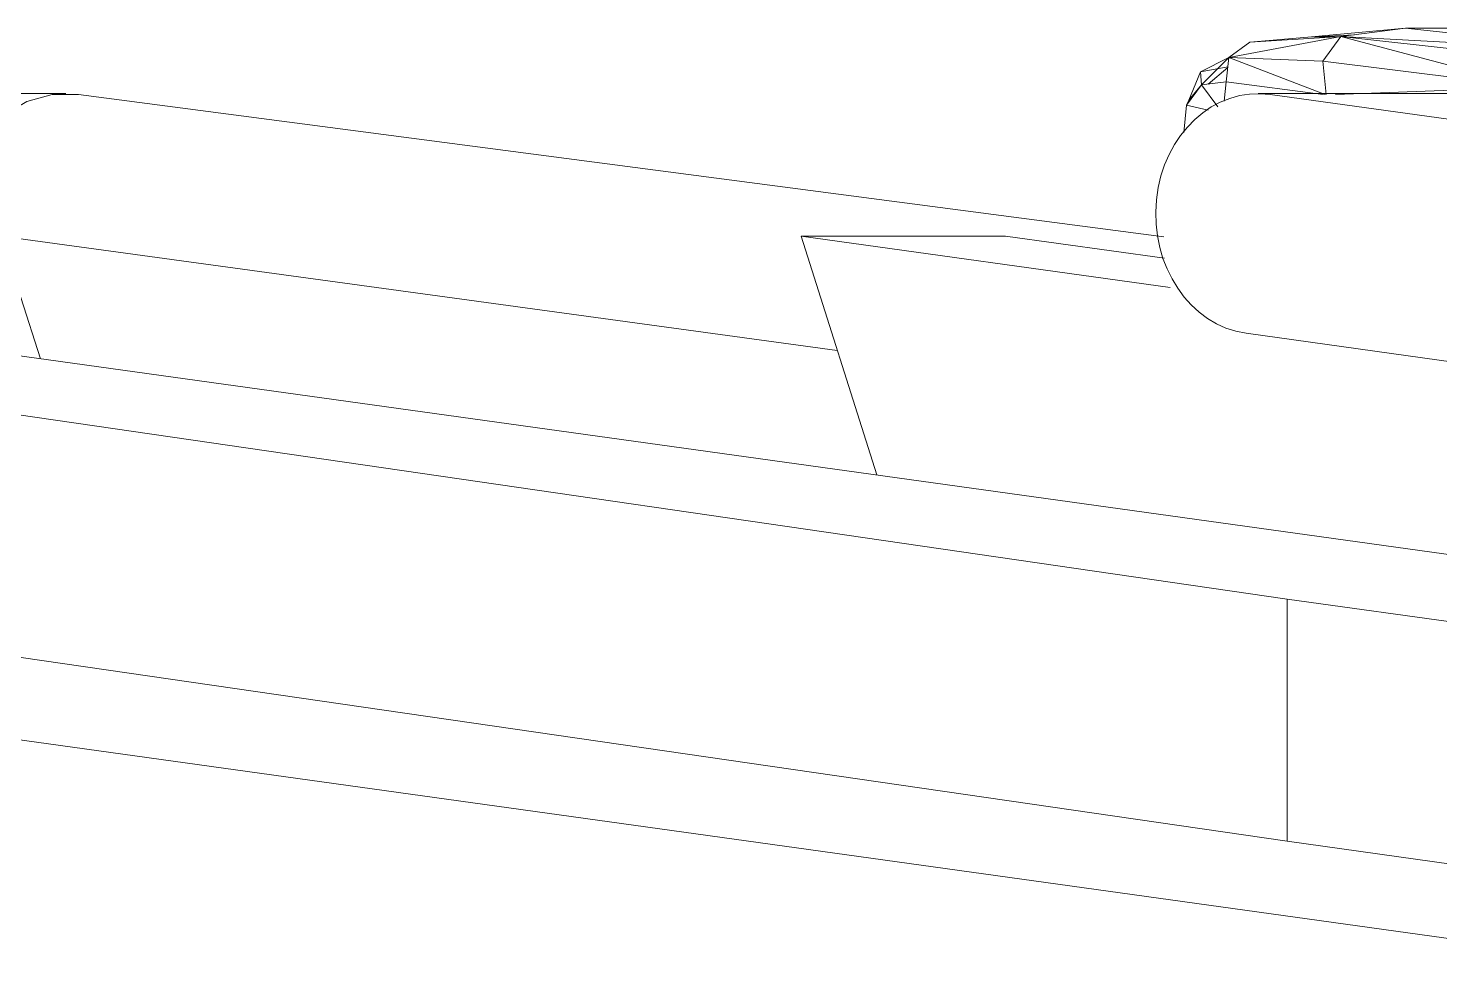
# Model space of a CAD drawing. Extents: x 4834 to 83801, y -13735 to 32221.
# Drawn here: x 13855.444 to 13860.249, y -12477.033 to -12473.872 of the extents above; entities that cross this region are included whole.
import ezdxf

# ---------------------------------------------------------------- set-up
doc = ezdxf.new("R2010")
doc.units = 0
doc.header["$LTSCALE"] = 8
doc.header["$MEASUREMENT"] = 0
doc.layers.add('ELEVATION', color=7, linetype='Continuous', lineweight=25, true_color=0xdda54b)
doc.layers.add('G-IMPT', color=8, linetype='Continuous', lineweight=9)
doc.layers.add('I-FURN', color=30, linetype='Continuous', lineweight=9)

# ---------------------------------------------------------------- blocks, each defined once
blk = doc.blocks.new('Captain_Kirk_simplified_chair_2_22296 - Captain_Kirk_simplified_chair_2_22296-V41-Section 1')
at = {"layer": 'I-FURN'}
for p, q in [((1105.2457, 22.4426), (1104.1875, 22.4426)), ((1105.2891, 22.4397), (1108.983, 21.9548)), ((1107.8717, 21.5687), (1105.0255, 21.9573)), ((1105.0255, 21.9573), (1105.1599, 21.5404))]:
    blk.add_line(p, q, dxfattribs=at)
at = {"layer": 'I-FURN', "flags": 128}
blk.add_lwpolyline([(1104.8828, 21.957), (1104.8763, 22.0321), (1104.8868, 22.1301), (1104.9181, 22.2224), (1104.9685, 22.3038), (1105.035, 22.3694), (1105.1137, 22.4156), (1105.2001, 22.4394), (1105.2891, 22.4397)], dxfattribs=at)
blk = doc.blocks.new('Captain_Kirk_simplified_chair_2_22296 - Captain_Kirk_simplified_chair_2_22296-V42-Section 1')
at = {"layer": 'G-IMPT'}
for p, q in [((1109.5855, 22.6371), (1109.2046, 22.5654)), ((1109.5855, 22.6371), (1109.2759, 22.6179)), ((1109.2759, 22.6179), (1109.4729, 22.6355)), ((1109.8058, 22.6653), (1109.4729, 22.6355)), ((1109.6322, 22.643), (1109.4729, 22.6355)), ((1109.5855, 22.6371), (1109.4729, 22.6355)), ((1109.4729, 22.6355), (1109.5855, 22.6356)), ((1109.5855, 22.6371), (1109.5245, 22.5528)), ((1109.5855, 22.6371), (1109.8058, 22.6653)), ((1110.2344, 22.4648), (1109.5855, 22.6371)), ((1110.3335, 22.5539), (1109.5855, 22.6371)), ((1109.5855, 22.6371), (1110.0673, 22.6111)), ((1110.1054, 22.6654), (1109.8058, 22.6653)), ((1110.0711, 22.6371), (1109.8058, 22.6653)), ((1109.2046, 22.5654), (1109.2759, 22.6179)), ((1109.2046, 22.5654), (1109.108, 22.5165)), ((1109.2011, 22.5344), (1109.108, 22.5165)), ((1109.2046, 22.5654), (1109.1111, 22.4725)), ((1109.2046, 22.5654), (1109.1953, 22.4828)), ((1109.5245, 22.5528), (1109.2046, 22.5654)), ((1109.5321, 22.4397), (1109.2046, 22.5654)), ((1110.2344, 22.4648), (1109.5245, 22.5528)), ((1109.5245, 22.5528), (1109.5352, 22.4397)), ((1109.108, 22.5165), (1109.0677, 22.4201)), ((1109.108, 22.5165), (1109.1111, 22.4725)), ((1109.2008, 22.5316), (1109.1335, 22.4753)), ((1109.1111, 22.4725), (1109.0608, 22.404)), ((1109.1111, 22.4725), (1109.0677, 22.4201)), ((1109.1953, 22.4828), (1109.1111, 22.4725)), ((1109.1111, 22.4725), (1109.1669, 22.3982)), ((1109.1953, 22.4828), (1109.1884, 22.4165)), ((1109.5259, 22.4397), (1109.1953, 22.4828)), ((1110.2344, 22.4648), (1109.5679, 22.4397)), ((1109.0514, 22.31), (1109.0608, 22.404)), ((1109.0677, 22.4201), (1109.0608, 22.404)), ((1109.0608, 22.404), (1109.1344, 22.3868))]:
    blk.add_line(p, q, dxfattribs=at)
at = {"layer": 'I-FURN'}
for p, q in [((1097.5756, 22.4397), (1109.4027, 20.7215)), ((1112.7841, 20.4804), (1098.6915, 22.4397)), ((1110.4185, 22.4426), (1109.3044, 22.4426)), ((1109.3454, 22.4397), (1116.5073, 21.444)), ((1110.4021, 19.5043), (1092.759, 21.9573)), ((1109.005, 21.7826), (1107.7487, 21.9573)), ((1107.7487, 21.9573), (1108.006, 21.1447)), ((1108.444, 21.9573), (1107.7487, 21.9573)), ((1108.985, 21.8821), (1108.444, 21.9573)), ((1109.4027, 19.8973), (1097.4971, 21.6268)), ((1114.4354, 20.9077), (1109.2633, 21.6268)), ((1111.9944, 20.3612), (1109.4027, 20.7215)), ((1109.4027, 20.7215), (1109.4027, 19.8973)), ((1109.4027, 19.8973), (1112.0846, 19.5244))]:
    blk.add_line(p, q, dxfattribs=at)
blk.add_ellipse((1109.3044, 22.0333), major_axis=(0, 0.4093), ratio=0.852117, start_param=6.16526, end_param=9.306852, dxfattribs=at)

msp = doc.modelspace()

# ---------------------------------------------------------------- block references
at = {"layer": 'ELEVATION', "color": 6, "linetype": 'Continuous', "lineweight": 0}
for name in ['Captain_Kirk_simplified_chair_2_22296 - Captain_Kirk_simplified_chair_2_22296-V41-Section 1', 'Captain_Kirk_simplified_chair_2_22296 - Captain_Kirk_simplified_chair_2_22296-V42-Section 1']:
    msp.add_blockref(name, (12750.32625, -12496.53771), dxfattribs=at)

doc.saveas('drawing.dxf')
